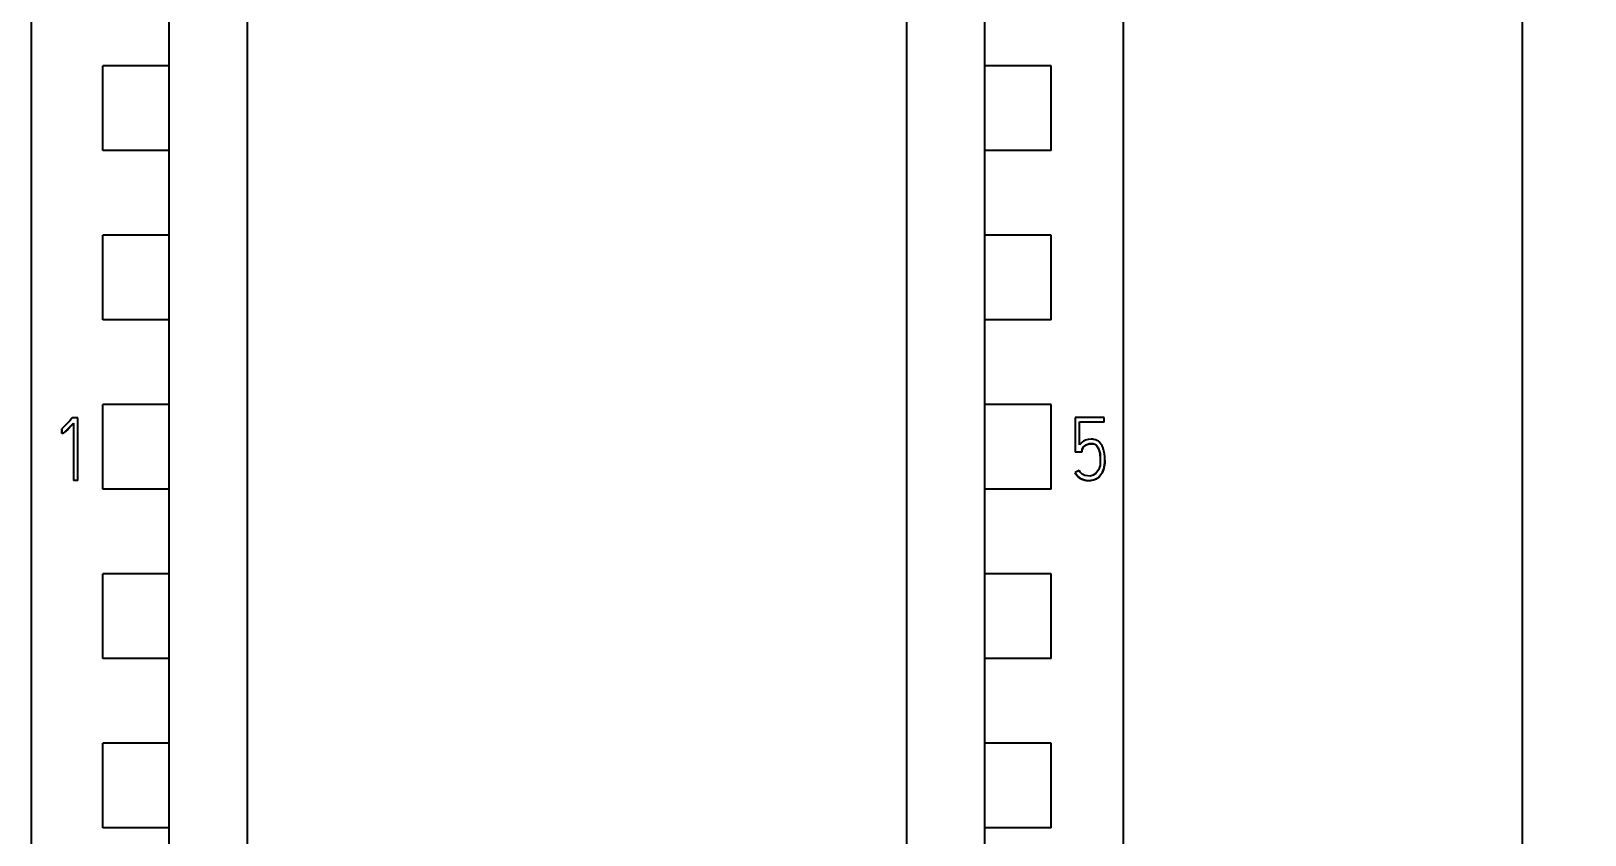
# Model space of a CAD drawing. Extents: x 0 to 594, y 0 to 420.
# Drawn here: x 267.5 to 317.02, y 313.96 to 339.6 of the extents above; entities that cross this region are included whole.
import ezdxf
from ezdxf.enums import TextEntityAlignment as Align

# ---------------------------------------------------------------- set-up
doc = ezdxf.new("R2010")
doc.units = 0
doc.header["$LTSCALE"] = 32.67
doc.layers.add('10000_FRONT', color=7, linetype='CONTINUOUS')
doc.layers.add('10100_DIM_FRONT', color=7, linetype='CONTINUOUS')
doc.dimstyles.get("Standard").update_dxf_attribs({"dimtxt": 2.5, "dimasz": 2.5, "dimexe": 1.25, "dimexo": 0.625, "dimtad": 1, "dimcen": 2.5, "dimazin": 3, "dimtfac": 1, "dimtmove": 0, "dimatfit": 3})

# ---------------------------------------------------------------- blocks, each defined once
blk = doc.blocks.new('*D0')
at = {"layer": '10100_DIM_FRONT', "linetype": 'CONTINUOUS'}
for p, q in [((296.997, 365.237), (317.015, 365.237)), ((315.015, 365.237), (315.015, 291.737)), ((315.015, 218.237), (315.015, 291.737)), ((301.897, 218.237), (317.015, 218.237))]:
    blk.add_line(p, q, dxfattribs=at)
for points in [[(315.515, 361.737), (315.015, 365.237), (314.515, 361.737)], [(314.515, 221.737), (315.015, 218.237), (315.515, 221.737)]]:
    blk.add_solid(points, dxfattribs=at)
blk.add_text('147', height=3.5, rotation=90, dxfattribs=at).set_placement((314.14, 284.349), (314.14, 291.849), align=Align.FIT)

msp = doc.modelspace()

# ---------------------------------------------------------------- linework, layer by layer
at = {"layer": '10000_FRONT', "linetype": 'CONTINUOUS'}
for p, q in [((267.497, 352.658), (267.497, 238.836)), ((302.297, 352.658), (302.297, 238.836)), ((271.897, 241.783), (271.897, 350.637)), ((297.897, 241.783), (297.897, 350.637)), ((274.397, 238.786), (274.397, 346.615)), ((295.397, 346.615), (295.397, 238.786)), ((269.786, 335.787), (269.786, 338.487)), ((271.897, 338.487), (269.786, 338.487)), ((300.008, 338.487), (297.897, 338.487)), ((300.008, 335.787), (300.008, 338.487)), ((271.897, 335.787), (269.786, 335.787)), ((300.008, 335.787), (297.897, 335.787)), ((269.786, 330.387), (269.786, 333.087)), ((271.897, 333.087), (269.786, 333.087)), ((300.008, 333.087), (297.897, 333.087)), ((300.008, 330.387), (300.008, 333.087)), ((271.897, 330.387), (269.786, 330.387)), ((300.008, 330.387), (297.897, 330.387)), ((269.786, 324.987), (269.786, 327.687)), ((271.897, 327.687), (269.786, 327.687)), ((300.008, 327.687), (297.897, 327.687)), ((300.008, 324.987), (300.008, 327.687)), ((271.897, 324.987), (269.786, 324.987)), ((300.008, 324.987), (297.897, 324.987)), ((269.786, 319.587), (269.786, 322.287)), ((271.897, 322.287), (269.786, 322.287)), ((300.008, 322.287), (297.897, 322.287)), ((300.008, 319.587), (300.008, 322.287)), ((271.897, 319.587), (269.786, 319.587)), ((300.008, 319.587), (297.897, 319.587)), ((269.786, 314.187), (269.786, 316.887)), ((271.897, 316.887), (269.786, 316.887)), ((300.008, 316.887), (297.897, 316.887)), ((300.008, 314.187), (300.008, 316.887)), ((271.897, 314.187), (269.786, 314.187)), ((300.008, 314.187), (297.897, 314.187))]:
    msp.add_line(p, q, dxfattribs=at)
at = {"layer": '10000_FRONT', "color": 7, "linetype": 'CONTINUOUS'}
for p, q in [((268.563, 326.997), (268.473, 326.917)), ((268.473, 326.917), (268.482, 326.77)), ((268.473, 326.917), (268.473, 326.911)), ((268.482, 326.763), (268.473, 326.911)), ((268.595, 326.829), (268.535, 326.781)), ((268.547, 326.796), (268.684, 326.921)), ((268.646, 327.084), (268.563, 326.997)), ((268.675, 326.906), (268.595, 326.829)), ((268.729, 327.172), (268.646, 327.084)), ((268.761, 326.994), (268.675, 326.906)), ((268.684, 326.921), (268.845, 327.09)), ((268.809, 327.262), (268.729, 327.172)), ((268.845, 327.084), (268.761, 326.994)), ((268.984, 327.262), (268.809, 327.262)), ((268.845, 327.09), (268.845, 325.271)), ((268.984, 325.271), (268.984, 327.262)), ((300.767, 327.271), (300.767, 326.17)), ((301.691, 327.271), (300.767, 327.271)), ((300.906, 326.398), (300.906, 327.133)), ((300.906, 327.133), (301.691, 327.133)), ((301.691, 327.126), (300.906, 327.126)), ((301.691, 327.126), (301.691, 327.271)), ((268.482, 326.77), (268.513, 326.776)), ((268.482, 326.77), (268.482, 326.763)), ((268.505, 326.767), (268.482, 326.763)), ((268.535, 326.781), (268.505, 326.767)), ((268.513, 326.776), (268.547, 326.796)), ((300.928, 326.427), (300.906, 326.398)), ((300.98, 326.479), (300.928, 326.427)), ((301.009, 326.501), (300.98, 326.479)), ((300.994, 326.265), (301.041, 326.343)), ((301.04, 326.521), (301.009, 326.501)), ((301.033, 326.326), (301.01, 326.294)), ((301.071, 326.365), (301.033, 326.326)), ((301.105, 326.551), (301.04, 326.521)), ((301.041, 326.343), (301.119, 326.403)), ((301.115, 326.394), (301.071, 326.365)), ((301.139, 326.562), (301.105, 326.551)), ((301.142, 326.408), (301.115, 326.394)), ((301.119, 326.403), (301.214, 326.436)), ((301.187, 326.573), (301.139, 326.562)), ((301.2, 326.427), (301.142, 326.408)), ((301.283, 326.583), (301.187, 326.573)), ((301.229, 326.432), (301.2, 326.427)), ((301.214, 326.436), (301.319, 326.44)), ((301.258, 326.435), (301.229, 326.432)), ((301.288, 326.436), (301.258, 326.435)), ((301.331, 326.581), (301.283, 326.583)), ((301.345, 326.43), (301.288, 326.436)), ((301.319, 326.44), (301.39, 326.423)), ((301.359, 326.578), (301.331, 326.581)), ((301.395, 326.415), (301.345, 326.43)), ((301.412, 326.567), (301.359, 326.578)), ((301.39, 326.423), (301.452, 326.382)), ((301.416, 326.404), (301.395, 326.415)), ((301.438, 326.558), (301.412, 326.567)), ((301.435, 326.39), (301.416, 326.404)), ((301.471, 326.353), (301.435, 326.39)), ((301.463, 326.546), (301.438, 326.558)), ((301.452, 326.382), (301.503, 326.308)), ((301.51, 326.517), (301.463, 326.546)), ((301.495, 326.317), (301.471, 326.353)), ((301.531, 326.5), (301.51, 326.517)), ((301.561, 326.471), (301.531, 326.5)), ((301.61, 326.405), (301.561, 326.471)), ((301.63, 326.37), (301.61, 326.405)), ((301.648, 326.332), (301.63, 326.37)), ((301.675, 326.256), (301.648, 326.332)), ((300.767, 326.177), (300.978, 326.177)), ((300.978, 326.17), (300.767, 326.17)), ((300.978, 326.177), (300.994, 326.265)), ((300.986, 326.232), (300.978, 326.17)), ((300.978, 326.177), (300.978, 326.17)), ((300.994, 326.258), (300.986, 326.232)), ((301.01, 326.294), (300.994, 326.258)), ((301.514, 326.279), (301.495, 326.317)), ((301.503, 326.308), (301.562, 326.127)), ((301.53, 326.24), (301.514, 326.279)), ((301.543, 326.2), (301.53, 326.24)), ((301.555, 326.152), (301.543, 326.2)), ((301.565, 326.103), (301.555, 326.152)), ((301.562, 326.127), (301.562, 325.742)), ((301.571, 326.054), (301.565, 326.103)), ((301.576, 326.005), (301.571, 326.054)), ((301.579, 325.914), (301.576, 326.005)), ((301.686, 326.217), (301.675, 326.256)), ((301.704, 326.121), (301.686, 326.217)), ((301.715, 326.025), (301.704, 326.121)), ((301.709, 325.769), (301.716, 325.836)), ((301.718, 325.93), (301.715, 326.025)), ((301.718, 325.876), (301.715, 325.818)), ((301.716, 325.836), (301.718, 325.93)), ((301.718, 325.912), (301.718, 325.918)), ((301.718, 325.912), (301.718, 325.876)), ((300.9, 325.58), (300.772, 325.522)), ((300.772, 325.522), (300.772, 325.516)), ((300.772, 325.522), (300.79, 325.487)), ((300.796, 325.47), (300.772, 325.516)), ((300.79, 325.487), (300.832, 325.422)), ((300.823, 325.427), (300.796, 325.47)), ((300.873, 325.371), (300.823, 325.427)), ((300.832, 325.422), (300.858, 325.392)), ((300.858, 325.392), (300.886, 325.367)), ((300.932, 325.327), (300.873, 325.371)), ((300.886, 325.367), (300.95, 325.323)), ((300.926, 325.533), (300.9, 325.58)), ((300.995, 325.463), (300.926, 325.533)), ((301.083, 325.42), (300.995, 325.463)), ((301.252, 325.408), (301.083, 325.42)), ((301.346, 325.431), (301.252, 325.408)), ((301.426, 325.484), (301.346, 325.431)), ((301.515, 325.603), (301.426, 325.484)), ((301.451, 325.324), (301.481, 325.344)), ((301.53, 325.377), (301.474, 325.333)), ((301.481, 325.344), (301.537, 325.39)), ((301.562, 325.742), (301.515, 325.603)), ((301.56, 325.408), (301.53, 325.377)), ((301.537, 325.39), (301.562, 325.418)), ((301.586, 325.442), (301.56, 325.408)), ((301.562, 325.418), (301.591, 325.454)), ((301.61, 325.477), (301.586, 325.442)), ((301.591, 325.454), (301.639, 325.536)), ((301.631, 325.513), (301.61, 325.477)), ((301.653, 325.559), (301.631, 325.513)), ((301.639, 325.536), (301.659, 325.58)), ((301.672, 325.606), (301.653, 325.559)), ((301.659, 325.58), (301.681, 325.641)), ((301.687, 325.654), (301.672, 325.606)), ((301.681, 325.641), (301.698, 325.704)), ((301.699, 325.703), (301.687, 325.654)), ((301.698, 325.704), (301.709, 325.769)), ((301.709, 325.76), (301.699, 325.703)), ((301.715, 325.818), (301.709, 325.76)), ((268.845, 325.278), (268.984, 325.278)), ((268.984, 325.271), (268.845, 325.271)), ((300.999, 325.293), (300.932, 325.327)), ((300.95, 325.323), (300.985, 325.305)), ((300.985, 325.305), (301.016, 325.293)), ((301.069, 325.272), (300.999, 325.293)), ((301.016, 325.293), (301.082, 325.275)), ((301.12, 325.264), (301.069, 325.272)), ((301.082, 325.275), (301.117, 325.27)), ((301.117, 325.27), (301.166, 325.267)), ((301.17, 325.26), (301.12, 325.264)), ((301.166, 325.267), (301.265, 325.267)), ((301.22, 325.259), (301.17, 325.26)), ((301.27, 325.261), (301.22, 325.259)), ((301.265, 325.267), (301.315, 325.274)), ((301.342, 325.273), (301.27, 325.261)), ((301.315, 325.274), (301.35, 325.282)), ((301.41, 325.297), (301.342, 325.273)), ((301.35, 325.282), (301.418, 325.307)), ((301.474, 325.333), (301.41, 325.297)), ((301.418, 325.307), (301.451, 325.324))]:
    msp.add_line(p, q, dxfattribs=at)

# ---------------------------------------------------------------- dimensions: what is measured, and where the dimension line sits
at = {"layer": '10100_DIM_FRONT', "linetype": 'CONTINUOUS'}
dim = msp.add_linear_dim(base=(315.015, 218.237), p1=(296.997, 365.237), p2=(301.897, 218.237), angle=270, dimstyle='Standard', dxfattribs=at)
dim.commit()
dim.dimension.update_dxf_attribs({"geometry": '*D0', "text_midpoint": (312.39, 288.099), "dimtype": 128})

doc.saveas('drawing.dxf')
